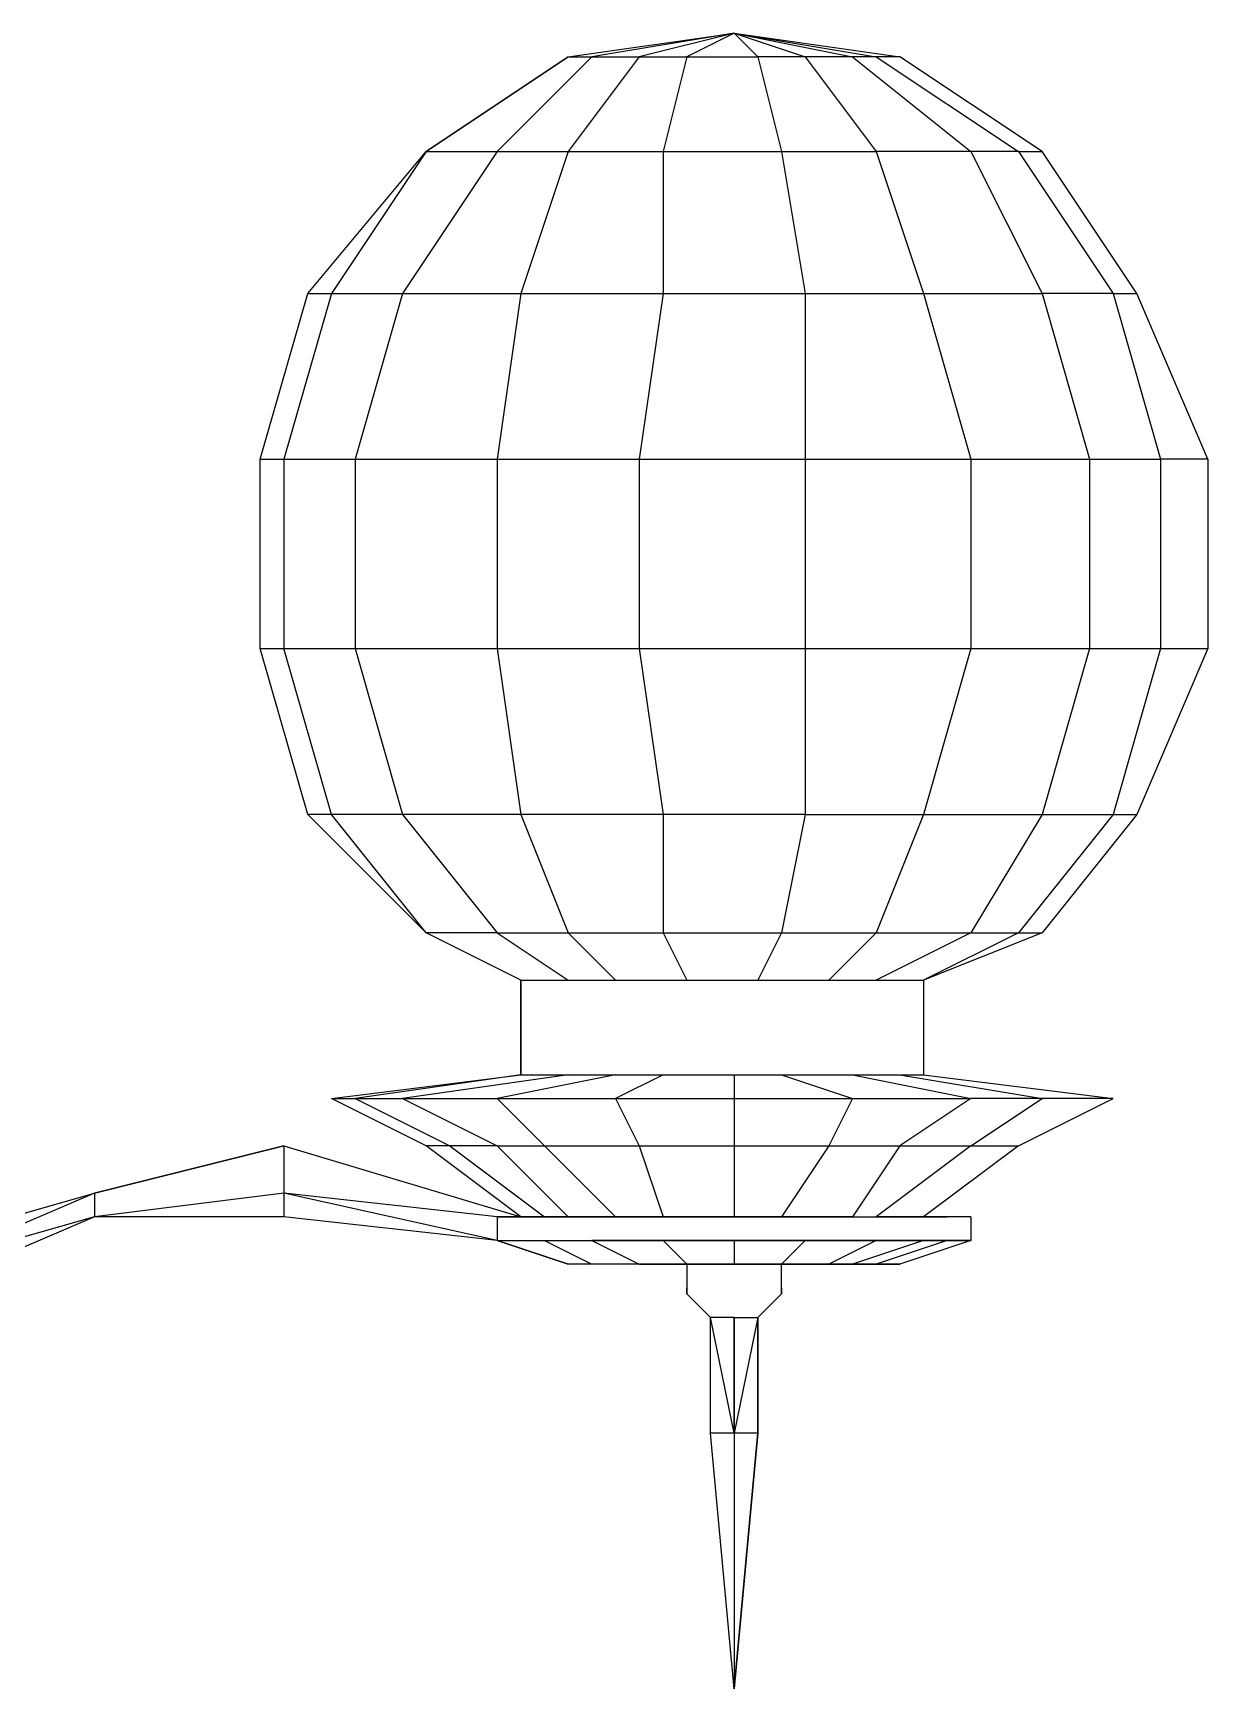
# Model space of a CAD drawing. Header units: millimetres. Extents: x 0.8 to 22.3, y 11.9 to 23.2.
# Drawn here: x 9.534 to 10.163, y 15.257 to 16.143 of the extents above; entities that cross this region are included whole.
import ezdxf

# ---------------------------------------------------------------- set-up
doc = ezdxf.new("R2010")
doc.units = ezdxf.units.MM

msp = doc.modelspace()

# ---------------------------------------------------------------- linework, layer by layer
for p, q in [((9.82064, 16.13082), (9.90936, 16.14349)), ((9.82064, 16.13082), (9.90936, 16.14349)), ((9.90936, 16.14349), (9.83332, 16.13082)), ((9.90936, 16.14349), (9.85866, 16.13082)), ((9.90936, 16.14349), (9.88401, 16.13082)), ((9.90936, 16.14349), (9.9854, 16.13082)), ((9.90936, 16.14349), (9.99807, 16.13082)), ((9.90936, 16.14349), (9.92203, 16.13082)), ((9.90936, 16.14349), (9.94738, 16.13082)), ((9.90936, 16.14349), (9.97272, 16.13082)), ((9.7446, 16.08013), (9.82064, 16.13082)), ((9.82064, 16.13082), (9.7446, 16.08013)), ((9.83332, 16.13082), (9.78262, 16.08013)), ((9.82064, 16.13082), (9.83332, 16.13082)), ((9.85866, 16.13082), (9.82064, 16.08013)), ((9.83332, 16.13082), (9.85866, 16.13082)), ((9.85866, 16.13082), (9.88401, 16.13082)), ((9.88401, 16.13082), (9.87134, 16.08013)), ((9.88401, 16.13082), (9.92203, 16.13082)), ((9.92203, 16.13082), (9.9347, 16.08013)), ((9.94738, 16.13082), (9.92203, 16.13082)), ((9.94738, 16.13082), (9.9854, 16.08013)), ((9.97272, 16.13082), (9.94738, 16.13082)), ((9.9854, 16.13082), (9.97272, 16.13082)), ((9.97272, 16.13082), (10.03609, 16.08013)), ((9.9854, 16.13082), (10.06144, 16.08013)), ((9.99807, 16.13082), (9.9854, 16.13082)), ((10.07411, 16.08013), (9.99807, 16.13082)), ((9.68124, 16.00409), (9.7446, 16.08013)), ((9.7446, 16.08013), (9.69391, 16.00409)), ((9.78262, 16.08013), (9.73193, 16.00409)), ((9.7446, 16.08013), (9.78262, 16.08013)), ((9.78262, 16.08013), (9.82064, 16.08013)), ((9.82064, 16.08013), (9.7953, 16.00409)), ((9.82064, 16.08013), (9.87134, 16.08013)), ((9.87134, 16.08013), (9.9347, 16.08013)), ((9.87134, 16.08013), (9.87134, 16.00409)), ((9.9347, 16.08013), (9.94738, 16.00409)), ((9.9347, 16.08013), (9.9854, 16.08013)), ((9.9854, 16.08013), (10.01074, 16.00409)), ((10.03609, 16.08013), (9.9854, 16.08013)), ((10.06144, 16.08013), (10.03609, 16.08013)), ((10.03609, 16.08013), (10.07411, 16.00409)), ((10.06144, 16.08013), (10.11213, 16.00409)), ((10.06144, 16.08013), (10.07411, 16.08013)), ((10.1248, 16.00409), (10.07411, 16.08013)), ((9.65589, 15.91537), (9.68124, 16.00409)), ((9.69391, 16.00409), (9.66856, 15.91537)), ((9.68124, 16.00409), (9.69391, 16.00409)), ((9.69391, 16.00409), (9.73193, 16.00409)), ((9.73193, 16.00409), (9.70658, 15.91537)), ((9.73193, 16.00409), (9.7953, 16.00409)), ((9.7953, 16.00409), (9.78262, 15.91537)), ((9.7953, 16.00409), (9.87134, 16.00409)), ((9.87134, 16.00409), (9.85866, 15.91537)), ((9.87134, 16.00409), (9.94738, 16.00409)), ((9.94738, 16.00409), (9.94738, 15.91537)), ((9.94738, 16.00409), (10.01074, 16.00409)), ((10.01074, 16.00409), (10.03609, 15.91537)), ((10.01074, 16.00409), (10.07411, 16.00409)), ((10.07411, 16.00409), (10.09946, 15.91537)), ((10.11213, 16.00409), (10.07411, 16.00409)), ((10.11213, 16.00409), (10.13748, 15.91537)), ((10.11213, 16.00409), (10.1248, 16.00409)), ((10.16283, 15.91537), (10.1248, 16.00409)), ((9.65589, 15.81399), (9.65589, 15.91537)), ((9.65589, 15.91537), (9.66856, 15.91537)), ((9.66856, 15.91537), (9.70658, 15.91537)), ((9.66856, 15.91537), (9.66856, 15.81399)), ((9.70658, 15.91537), (9.78262, 15.91537)), ((9.70658, 15.91537), (9.70658, 15.81399)), ((9.78262, 15.91537), (9.85866, 15.91537)), ((9.78262, 15.91537), (9.78262, 15.81399)), ((9.85866, 15.91537), (9.94738, 15.91537)), ((9.85866, 15.91537), (9.85866, 15.81399)), ((9.94738, 15.91537), (10.03609, 15.91537)), ((9.94738, 15.91537), (9.94738, 15.81399)), ((10.03609, 15.91537), (10.09946, 15.91537)), ((10.03609, 15.91537), (10.03609, 15.81399)), ((10.09946, 15.91537), (10.13748, 15.91537)), ((10.09946, 15.91537), (10.09946, 15.81399)), ((10.13748, 15.91537), (10.13748, 15.81399)), ((10.16283, 15.91537), (10.13748, 15.91537)), ((10.16283, 15.91537), (10.16283, 15.81399)), ((9.68124, 15.72527), (9.65589, 15.81399)), ((9.65589, 15.81399), (9.66856, 15.81399)), ((9.69391, 15.72527), (9.66856, 15.81399)), ((9.66856, 15.81399), (9.70658, 15.81399)), ((9.70658, 15.81399), (9.78262, 15.81399)), ((9.70658, 15.81399), (9.73193, 15.72527)), ((9.78262, 15.81399), (9.7953, 15.72527)), ((9.78262, 15.81399), (9.85866, 15.81399)), ((9.85866, 15.81399), (9.94738, 15.81399)), ((9.85866, 15.81399), (9.87134, 15.72527)), ((9.94738, 15.81399), (9.94738, 15.72527)), ((9.94738, 15.81399), (10.03609, 15.81399)), ((10.03609, 15.81399), (10.01074, 15.72527)), ((10.03609, 15.81399), (10.09946, 15.81399)), ((10.09946, 15.81399), (10.07411, 15.72527)), ((10.09946, 15.81399), (10.13748, 15.81399)), ((10.13748, 15.81399), (10.11213, 15.72527)), ((10.16283, 15.81399), (10.1248, 15.72527)), ((10.13748, 15.81399), (10.16283, 15.81399)), ((9.7446, 15.66191), (9.68124, 15.72527)), ((9.69391, 15.72527), (9.68124, 15.72527)), ((9.7446, 15.66191), (9.69391, 15.72527)), ((9.73193, 15.72527), (9.69391, 15.72527)), ((9.73193, 15.72527), (9.78262, 15.66191)), ((9.7953, 15.72527), (9.73193, 15.72527)), ((9.7953, 15.72527), (9.82064, 15.66191)), ((9.87134, 15.72527), (9.7953, 15.72527)), ((9.94738, 15.72527), (9.87134, 15.72527)), ((9.87134, 15.72527), (9.87134, 15.66191)), ((9.94738, 15.72527), (9.9347, 15.66191)), ((9.94738, 15.72527), (10.01074, 15.72527)), ((10.01074, 15.72527), (9.9854, 15.66191)), ((10.01074, 15.72527), (10.07411, 15.72527)), ((10.07411, 15.72527), (10.03609, 15.66191)), ((10.11213, 15.72527), (10.06144, 15.66191)), ((10.1248, 15.72527), (10.07411, 15.66191)), ((10.07411, 15.72527), (10.11213, 15.72527)), ((10.11213, 15.72527), (10.1248, 15.72527)), ((9.78262, 15.66191), (9.7446, 15.66191)), ((9.7953, 15.63656), (9.7446, 15.66191)), ((9.7953, 15.63656), (9.7446, 15.66191)), ((9.78262, 15.66191), (9.82064, 15.63656)), ((9.78262, 15.66191), (9.82064, 15.66191)), ((9.82064, 15.66191), (9.84599, 15.63656)), ((9.82064, 15.66191), (9.87134, 15.66191)), ((9.87134, 15.66191), (9.9347, 15.66191)), ((9.87134, 15.66191), (9.88401, 15.63656)), ((9.9347, 15.66191), (9.92203, 15.63656)), ((9.9347, 15.66191), (9.9854, 15.66191)), ((9.9854, 15.66191), (9.96005, 15.63656)), ((9.9854, 15.66191), (10.03609, 15.66191)), ((10.03609, 15.66191), (9.9854, 15.63656)), ((10.06144, 15.66191), (10.01074, 15.63656)), ((10.07411, 15.66191), (10.01074, 15.63656)), ((10.03609, 15.66191), (10.06144, 15.66191)), ((10.06144, 15.66191), (10.07411, 15.66191)), ((9.7953, 15.58587), (9.7953, 15.63656)), ((9.7953, 15.63656), (9.7953, 15.58587)), ((9.7953, 15.63656), (9.80797, 15.63656)), ((9.80797, 15.63656), (9.83332, 15.63656)), ((9.83332, 15.63656), (9.87134, 15.63656)), ((9.87134, 15.63656), (9.90936, 15.63656)), ((9.90936, 15.63656), (9.9347, 15.63656)), ((9.9347, 15.63656), (9.97272, 15.63656)), ((9.97272, 15.63656), (9.99807, 15.63656)), ((9.99807, 15.63656), (10.01074, 15.63656)), ((10.01074, 15.63656), (10.01074, 15.58587)), ((9.69391, 15.57319), (9.7953, 15.58587)), ((9.7953, 15.58587), (9.70658, 15.57319)), ((9.82064, 15.58587), (9.73193, 15.57319)), ((9.84599, 15.58587), (9.78262, 15.57319)), ((9.7953, 15.58587), (9.82064, 15.58587)), ((9.82064, 15.58587), (9.84599, 15.58587)), ((9.84599, 15.58587), (9.87134, 15.58587)), ((9.87134, 15.58587), (9.84599, 15.57319)), ((9.87134, 15.58587), (9.90936, 15.58587)), ((9.90936, 15.58587), (9.90936, 15.57319)), ((9.90936, 15.58587), (9.9347, 15.58587)), ((9.9347, 15.58587), (9.97272, 15.57319)), ((9.9347, 15.58587), (9.97272, 15.58587)), ((9.97272, 15.58587), (10.03609, 15.57319)), ((9.97272, 15.58587), (9.99807, 15.58587)), ((9.99807, 15.58587), (10.07411, 15.57319)), ((9.99807, 15.58587), (10.01074, 15.58587)), ((10.01074, 15.58587), (10.11213, 15.57319)), ((10.01074, 15.58587), (10.11213, 15.57319)), ((9.7446, 15.54785), (9.69391, 15.57319)), ((9.69391, 15.57319), (9.70658, 15.57319)), ((9.70658, 15.57319), (9.75728, 15.54785)), ((9.70658, 15.57319), (9.73193, 15.57319)), ((9.73193, 15.57319), (9.78262, 15.57319)), ((9.73193, 15.57319), (9.78262, 15.54785)), ((9.78262, 15.57319), (9.80797, 15.54785)), ((9.78262, 15.57319), (9.84599, 15.57319)), ((9.84599, 15.57319), (9.90936, 15.57319)), ((9.84599, 15.57319), (9.85866, 15.54785)), ((9.90936, 15.57319), (9.90936, 15.54785)), ((9.90936, 15.57319), (9.97272, 15.57319)), ((9.97272, 15.57319), (9.96005, 15.54785)), ((9.97272, 15.57319), (10.03609, 15.57319)), ((10.03609, 15.57319), (9.99807, 15.54785)), ((10.07411, 15.57319), (10.03609, 15.57319)), ((10.03609, 15.54785), (10.07411, 15.57319)), ((10.06144, 15.54785), (10.11213, 15.57319)), ((10.06144, 15.54785), (10.11213, 15.57319)), ((10.11213, 15.57319), (10.07411, 15.57319)), ((9.56718, 15.5225), (9.66856, 15.54785)), ((9.66856, 15.54785), (9.56718, 15.5225)), ((9.66856, 15.54785), (9.7953, 15.50982)), ((9.66856, 15.54785), (9.7953, 15.50982)), ((9.66856, 15.54785), (9.66856, 15.5225)), ((9.75728, 15.54785), (9.7446, 15.54785)), ((9.7953, 15.50982), (9.7446, 15.54785)), ((9.78262, 15.54785), (9.75728, 15.54785)), ((9.75728, 15.54785), (9.80797, 15.50982)), ((9.82064, 15.50982), (9.78262, 15.54785)), ((9.78262, 15.54785), (9.80797, 15.54785)), ((9.80797, 15.54785), (9.84599, 15.50982)), ((9.80797, 15.54785), (9.85866, 15.54785)), ((9.85866, 15.54785), (9.90936, 15.54785)), ((9.85866, 15.54785), (9.87134, 15.50982)), ((9.90936, 15.54785), (9.90936, 15.50982)), ((9.90936, 15.54785), (9.96005, 15.54785)), ((9.96005, 15.54785), (9.9347, 15.50982)), ((9.96005, 15.54785), (9.99807, 15.54785)), ((9.99807, 15.54785), (9.97272, 15.50982)), ((10.03609, 15.54785), (9.9854, 15.50982)), ((9.99807, 15.54785), (10.03609, 15.54785)), ((10.06144, 15.54785), (10.01074, 15.50982)), ((10.06144, 15.54785), (10.01074, 15.50982)), ((10.03609, 15.54785), (10.06144, 15.54785)), ((9.47846, 15.49715), (9.56718, 15.5225)), ((9.56718, 15.5225), (9.47846, 15.48448)), ((9.66856, 15.5225), (9.56718, 15.50982)), ((9.66856, 15.5225), (9.56718, 15.50982)), ((9.56718, 15.5225), (9.56718, 15.50982)), ((9.78262, 15.50982), (9.66856, 15.5225)), ((9.78262, 15.49715), (9.66856, 15.5225)), ((9.66856, 15.5225), (9.66856, 15.50982)), ((9.56718, 15.50982), (9.47846, 15.4718)), ((9.56718, 15.50982), (9.47846, 15.48448)), ((9.56718, 15.50982), (9.47846, 15.4718)), ((9.66856, 15.50982), (9.56718, 15.50982)), ((9.78262, 15.49715), (9.66856, 15.50982)), ((9.78262, 15.50982), (9.78262, 15.49715)), ((9.7953, 15.50982), (9.78262, 15.50982)), ((9.78262, 15.50982), (9.80797, 15.50982)), ((9.7953, 15.50982), (9.80797, 15.50982)), ((9.80797, 15.50982), (9.7953, 15.50982)), ((9.80797, 15.50982), (9.7953, 15.50982)), ((9.80797, 15.50982), (9.82064, 15.50982)), ((9.82064, 15.50982), (9.80797, 15.50982)), ((9.80797, 15.50982), (9.83332, 15.50982)), ((9.83332, 15.50982), (9.80797, 15.50982)), ((9.82064, 15.50982), (9.84599, 15.50982)), ((9.84599, 15.50982), (9.83332, 15.50982)), ((9.83332, 15.50982), (9.87134, 15.50982)), ((9.87134, 15.50982), (9.83332, 15.50982)), ((9.87134, 15.50982), (9.84599, 15.50982)), ((9.87134, 15.50982), (9.90936, 15.50982)), ((9.90936, 15.50982), (9.87134, 15.50982)), ((9.90936, 15.50982), (9.87134, 15.50982)), ((9.90936, 15.50982), (9.94738, 15.50982)), ((9.94738, 15.50982), (9.90936, 15.50982)), ((9.90936, 15.50982), (9.9347, 15.50982)), ((9.9347, 15.50982), (9.94738, 15.50982)), ((9.97272, 15.50982), (9.9347, 15.50982)), ((9.94738, 15.50982), (9.9854, 15.50982)), ((9.94738, 15.50982), (9.97272, 15.50982)), ((9.97272, 15.50982), (9.9854, 15.50982)), ((9.97272, 15.50982), (9.9854, 15.50982)), ((9.97272, 15.50982), (9.99807, 15.50982)), ((9.9854, 15.50982), (10.01074, 15.50982)), ((9.9854, 15.50982), (9.99807, 15.50982)), ((10.01074, 15.50982), (9.9854, 15.50982)), ((9.99807, 15.50982), (10.01074, 15.50982)), ((9.99807, 15.50982), (10.01074, 15.50982)), ((10.01074, 15.50982), (10.02342, 15.50982)), ((10.01074, 15.50982), (10.02342, 15.50982)), ((10.01074, 15.50982), (10.02342, 15.50982)), ((10.02342, 15.50982), (10.01074, 15.50982)), ((10.03609, 15.50982), (10.02342, 15.50982)), ((10.03609, 15.50982), (10.02342, 15.50982)), ((10.03609, 15.50982), (10.03609, 15.49715)), ((9.82064, 15.48448), (9.78262, 15.49715)), ((9.78262, 15.49715), (9.82064, 15.48448)), ((9.78262, 15.49715), (9.80797, 15.49715)), ((9.78262, 15.49715), (9.7953, 15.49715)), ((9.7953, 15.49715), (9.83332, 15.49715)), ((9.7953, 15.49715), (9.80797, 15.49715)), ((9.80797, 15.49715), (9.83332, 15.48448)), ((9.80797, 15.49715), (9.83332, 15.49715)), ((9.83332, 15.49715), (9.85866, 15.48448)), ((9.83332, 15.49715), (9.87134, 15.49715)), ((9.87134, 15.49715), (9.83332, 15.49715)), ((9.87134, 15.49715), (9.90936, 15.49715)), ((9.90936, 15.49715), (9.87134, 15.49715)), ((9.87134, 15.49715), (9.88401, 15.48448)), ((9.90936, 15.49715), (9.90936, 15.48448)), ((9.90936, 15.49715), (9.94738, 15.49715)), ((9.94738, 15.49715), (9.90936, 15.49715)), ((9.94738, 15.49715), (9.9347, 15.48448)), ((9.94738, 15.49715), (9.9854, 15.49715)), ((9.9854, 15.49715), (9.94738, 15.49715)), ((9.9854, 15.49715), (9.96005, 15.48448)), ((10.01074, 15.49715), (9.97272, 15.48448)), ((9.9854, 15.49715), (10.01074, 15.49715)), ((10.01074, 15.49715), (9.9854, 15.49715)), ((10.02342, 15.49715), (9.9854, 15.48448)), ((10.03609, 15.49715), (9.99807, 15.48448)), ((10.01074, 15.49715), (10.02342, 15.49715)), ((10.02342, 15.49715), (10.01074, 15.49715)), ((10.02342, 15.49715), (10.03609, 15.49715)), ((10.03609, 15.49715), (10.02342, 15.49715)), ((9.89668, 15.48448), (9.82064, 15.48448)), ((9.89668, 15.48448), (9.82064, 15.48448)), ((9.83332, 15.48448), (9.82064, 15.48448)), ((9.89668, 15.48448), (9.83332, 15.48448)), ((9.85866, 15.48448), (9.83332, 15.48448)), ((9.89668, 15.48448), (9.85866, 15.48448)), ((9.85866, 15.48448), (9.88401, 15.48448)), ((9.88401, 15.48448), (9.89668, 15.48448)), ((9.88401, 15.48448), (9.89668, 15.48448)), ((9.88401, 15.48448), (9.89668, 15.48448)), ((9.88401, 15.48448), (9.89668, 15.48448)), ((9.88401, 15.48448), (9.89668, 15.48448)), ((9.90936, 15.48448), (9.88401, 15.48448)), ((9.88401, 15.48448), (9.88401, 15.4718)), ((9.88401, 15.48448), (9.88401, 15.4718)), ((9.89668, 15.48448), (9.90936, 15.48448)), ((9.90936, 15.48448), (9.89668, 15.48448)), ((9.90936, 15.48448), (9.92203, 15.48448)), ((9.90936, 15.48448), (9.92203, 15.48448)), ((9.92203, 15.48448), (9.90936, 15.48448)), ((9.90936, 15.48448), (9.9347, 15.48448)), ((9.90936, 15.48448), (9.9347, 15.48448)), ((9.96005, 15.48448), (9.90936, 15.48448)), ((9.9854, 15.48448), (9.92203, 15.48448)), ((9.99807, 15.48448), (9.92203, 15.48448)), ((9.97272, 15.48448), (9.92203, 15.48448)), ((9.9347, 15.48448), (9.96005, 15.48448)), ((9.9347, 15.4718), (9.9347, 15.48448)), ((9.9347, 15.4718), (9.9347, 15.48448)), ((9.96005, 15.48448), (9.97272, 15.48448)), ((9.97272, 15.48448), (9.9854, 15.48448)), ((9.9854, 15.48448), (9.99807, 15.48448)), ((9.88401, 15.4718), (9.88401, 15.46871)), ((9.88401, 15.46871), (9.88401, 15.4718)), ((9.88401, 15.46871), (9.89668, 15.45604)), ((9.89668, 15.45604), (9.88401, 15.46871)), ((9.9347, 15.46871), (9.92203, 15.45604)), ((9.9347, 15.46871), (9.92203, 15.45604)), ((9.9347, 15.4718), (9.9347, 15.46871)), ((9.9347, 15.46871), (9.9347, 15.4718)), ((9.90936, 15.45604), (9.89668, 15.45604)), ((9.90936, 15.39403), (9.89668, 15.45604)), ((9.90936, 15.39403), (9.89668, 15.45604)), ((9.90936, 15.39403), (9.89668, 15.45604)), ((9.89668, 15.39403), (9.89668, 15.45604)), ((9.92203, 15.45604), (9.90936, 15.39403)), ((9.90936, 15.45604), (9.92203, 15.45604)), ((9.90936, 15.39403), (9.90936, 15.45604)), ((9.90936, 15.45604), (9.90936, 15.39403)), ((9.90936, 15.45604), (9.90936, 15.39403)), ((9.92203, 15.45604), (9.92203, 15.39403)), ((9.92203, 15.45604), (9.92203, 15.39403)), ((9.92203, 15.39403), (9.92203, 15.45604)), ((9.92203, 15.45604), (9.92203, 15.39403)), ((9.90936, 15.25715), (9.89668, 15.39403)), ((9.90936, 15.39403), (9.89668, 15.39403)), ((9.90936, 15.25715), (9.92203, 15.39403)), ((9.90936, 15.25715), (9.92203, 15.39403)), ((9.92203, 15.39403), (9.90936, 15.25715)), ((9.90936, 15.39403), (9.90936, 15.25715)), ((9.90936, 15.39403), (9.90936, 15.25715)), ((9.90936, 15.39403), (9.90936, 15.25715)), ((9.90936, 15.39403), (9.90936, 15.25715)), ((9.90936, 15.39403), (9.90936, 15.25715)), ((9.90936, 15.39403), (9.90936, 15.25715)), ((9.90936, 15.39403), (9.90936, 15.25715)), ((9.90936, 15.39403), (9.90936, 15.25715)), ((9.90936, 15.39403), (9.90936, 15.25715)), ((9.90936, 15.39403), (9.90936, 15.25715)), ((9.92203, 15.39403), (9.90936, 15.39403))]:
    msp.add_line(p, q)

doc.saveas('drawing.dxf')
